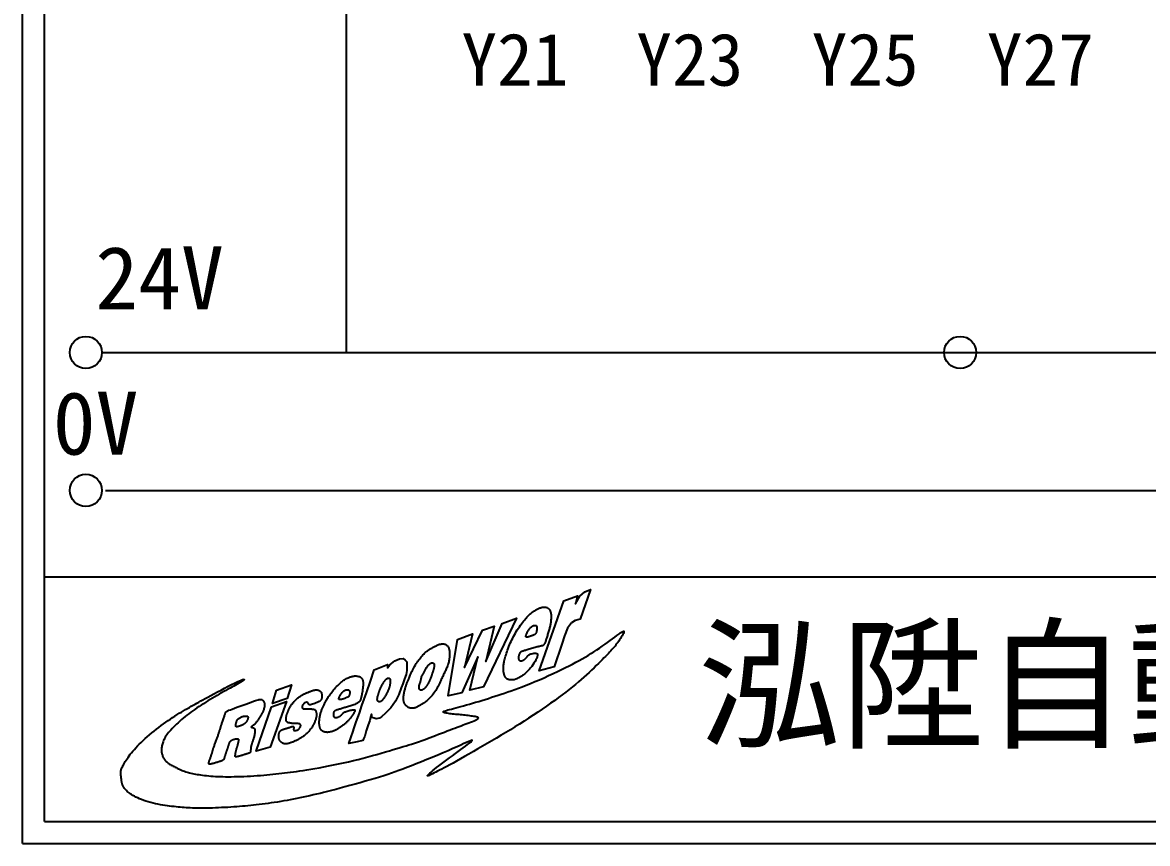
# Model space of a CAD drawing. Extents: x 926 to 1213, y -211 to -7.
# Drawn here: x 925.7 to 990, y -211.2 to -164.3 of the extents above; entities that cross this region are included whole.
import ezdxf

# ---------------------------------------------------------------- set-up
doc = ezdxf.new("R2010")
doc.units = 0
for name, color, linetype in [('圖框層', 7, 'CONTINUOUS'), ('標尺寸層', 3, 'CONTINUOUS'), ('輪廓線層', 7, 'CONTINUOUS')]:
    doc.layers.add(name, color=color, linetype=linetype)
doc.styles.add('STSL', font='kaiu.ttf')

msp = doc.modelspace()

# ---------------------------------------------------------------- linework, layer by layer
at = {"layer": '圖框層', "color": 7}
for p, q in [((925.742, -211.218), (925.742, -7.249)), ((926.992, -209.969), (926.992, -8.499)), ((926.992, -195.969), (1211.493, -195.969)), ((926.992, -209.969), (1211.493, -209.969)), ((925.742, -211.218), (1212.742, -211.218))]:
    msp.add_line(p, q, dxfattribs=at)
at = {"layer": '標尺寸層', "color": 7}
for p, q in [((944.258, -183.144), (944.258, -106.807)), ((930.283, -183.144), (1207.877, -183.144)), ((930.49, -191.028), (1208.361, -191.028))]:
    msp.add_line(p, q, dxfattribs=at)
for centre in [(929.363, -183.144), (979.335, -183.144), (929.363, -191.028)]:
    msp.add_circle(centre, 0.92, dxfattribs=at)
at = {"layer": '輪廓線層', "color": 7}
for points in [[(956.9, -198.916), (956.713, -199.35), (956.565, -199.813), (956.131, -201.113), (955.274, -201.339), (956.683, -197.35), (957.472, -197.064), (957.344, -197.517), (957.59, -197.084), (957.886, -196.828), (958.201, -196.69), (957.61, -198.384), (957.482, -198.434), (957.324, -198.463), (957.117, -198.601)], [(955.691, -199.485), (955.676, -199.533), (955.662, -199.579), (955.648, -199.621), (955.635, -199.66), (955.622, -199.697), (955.61, -199.73), (955.598, -199.76), (955.586, -199.787), (955.574, -199.81), (955.562, -199.831), (955.55, -199.848), (955.536, -199.864), (955.52, -199.877), (955.503, -199.889), (955.484, -199.899), (955.462, -199.908), (955.437, -199.917), (955.409, -199.924), (955.377, -199.932), (955.342, -199.94), (955.302, -199.949), (955.258, -199.958), (955.21, -199.97), (955.157, -199.983), (955.099, -199.998), (955.038, -200.015), (954.973, -200.033), (954.907, -200.053), (954.841, -200.072), (954.775, -200.092), (954.71, -200.112), (954.649, -200.13), (954.592, -200.147), (954.538, -200.163), (954.489, -200.178), (954.443, -200.192), (954.402, -200.205), (954.364, -200.216), (954.331, -200.228), (954.301, -200.238), (954.275, -200.248), (954.253, -200.257), (954.233, -200.267), (954.217, -200.277), (954.202, -200.288), (954.189, -200.301), (954.178, -200.315), (954.167, -200.331), (954.157, -200.35), (954.147, -200.371), (954.137, -200.394), (954.129, -200.418), (954.121, -200.443), (954.113, -200.468), (954.107, -200.493), (954.102, -200.517), (954.098, -200.541), (954.095, -200.563), (954.094, -200.585), (954.093, -200.605), (954.093, -200.624), (954.095, -200.643), (954.098, -200.66), (954.101, -200.676), (954.106, -200.691), (954.112, -200.705), (954.119, -200.718), (954.128, -200.73), (954.137, -200.74), (954.148, -200.749), (954.16, -200.756), (954.174, -200.762), (954.189, -200.767), (954.205, -200.769), (954.222, -200.771), (954.24, -200.77), (954.259, -200.769), (954.278, -200.766), (954.298, -200.761), (954.318, -200.755), (954.337, -200.748), (954.357, -200.74), (954.376, -200.73), (954.396, -200.719), (954.415, -200.706), (954.435, -200.693), (954.454, -200.678), (954.473, -200.662), (954.492, -200.645), (954.511, -200.627), (954.529, -200.608), (954.547, -200.589), (954.564, -200.57), (954.58, -200.551), (954.595, -200.532), (954.609, -200.513), (954.621, -200.496), (954.633, -200.479), (954.647, -200.462), (954.664, -200.446), (954.685, -200.43), (954.713, -200.414), (954.748, -200.398), (954.791, -200.382), (954.845, -200.365), (954.905, -200.351), (954.968, -200.34), (955.03, -200.335), (955.086, -200.339), (955.134, -200.353), (955.17, -200.38), (955.188, -200.421), (955.188, -200.479), (955.169, -200.55), (955.136, -200.633), (955.091, -200.722), (955.037, -200.816), (954.976, -200.912), (954.912, -201.005), (954.847, -201.094), (954.784, -201.175), (954.722, -201.248), (954.663, -201.315), (954.606, -201.374), (954.551, -201.428), (954.5, -201.475), (954.45, -201.518), (954.404, -201.556), (954.36, -201.589), (954.319, -201.619), (954.28, -201.645), (954.243, -201.668), (954.208, -201.689), (954.175, -201.708), (954.144, -201.725), (954.113, -201.741), (954.084, -201.756), (954.056, -201.771), (954.028, -201.784), (954.002, -201.797), (953.976, -201.809), (953.951, -201.819), (953.926, -201.829), (953.902, -201.838), (953.879, -201.846), (953.856, -201.852), (953.832, -201.858), (953.809, -201.863), (953.785, -201.866), (953.76, -201.868), (953.734, -201.869), (953.707, -201.869), (953.678, -201.868), (953.648, -201.866), (953.618, -201.862), (953.587, -201.858), (953.557, -201.852), (953.528, -201.844), (953.5, -201.836), (953.474, -201.826), (953.449, -201.815), (953.428, -201.802), (953.407, -201.787), (953.389, -201.771), (953.372, -201.752), (953.356, -201.732), (953.341, -201.709), (953.327, -201.683), (953.313, -201.654), (953.3, -201.623), (953.287, -201.59), (953.276, -201.554), (953.265, -201.517), (953.256, -201.478), (953.247, -201.438), (953.24, -201.396), (953.235, -201.353), (953.231, -201.309), (953.228, -201.264), (953.227, -201.218), (953.228, -201.171), (953.23, -201.122), (953.233, -201.071), (953.239, -201.019), (953.246, -200.965), (953.255, -200.91), (953.266, -200.851), (953.279, -200.79), (953.294, -200.726), (953.312, -200.658), (953.332, -200.585), (953.355, -200.508), (953.38, -200.426), (953.408, -200.34), (953.439, -200.25), (953.472, -200.157), (953.507, -200.061), (953.545, -199.964), (953.584, -199.866), (953.625, -199.767), (953.669, -199.669), (953.714, -199.571), (953.761, -199.473), (953.81, -199.376), (953.861, -199.281), (953.913, -199.186), (953.968, -199.093), (954.025, -199.001), (954.084, -198.911), (954.143, -198.824), (954.204, -198.739), (954.264, -198.658), (954.322, -198.581), (954.379, -198.508), (954.433, -198.441), (954.484, -198.38), (954.53, -198.326), (954.573, -198.277), (954.614, -198.233), (954.652, -198.194), (954.689, -198.157), (954.725, -198.124), (954.761, -198.092), (954.799, -198.061), (954.837, -198.031), (954.877, -198.001), (954.918, -197.972), (954.96, -197.943), (955.002, -197.915), (955.043, -197.889), (955.085, -197.864), (955.125, -197.841), (955.165, -197.819), (955.203, -197.799), (955.24, -197.781), (955.277, -197.765), (955.312, -197.75), (955.347, -197.738), (955.38, -197.727), (955.413, -197.718), (955.445, -197.711), (955.477, -197.706), (955.507, -197.702), (955.537, -197.7), (955.566, -197.699), (955.593, -197.7), (955.62, -197.702), (955.646, -197.706), (955.67, -197.71), (955.693, -197.716), (955.715, -197.723), (955.736, -197.732), (955.756, -197.742), (955.775, -197.754), (955.794, -197.767), (955.812, -197.782), (955.829, -197.799), (955.845, -197.818), (955.86, -197.838), (955.875, -197.86), (955.889, -197.884), (955.901, -197.909), (955.912, -197.936), (955.922, -197.964), (955.93, -197.993), (955.938, -198.024), (955.943, -198.057), (955.948, -198.091), (955.951, -198.127), (955.954, -198.164), (955.955, -198.204), (955.956, -198.245), (955.955, -198.289), (955.954, -198.334), (955.951, -198.381), (955.948, -198.429), (955.944, -198.478), (955.939, -198.528), (955.932, -198.578), (955.925, -198.628), (955.916, -198.678), (955.907, -198.729), (955.896, -198.779), (955.884, -198.83), (955.872, -198.882), (955.858, -198.934), (955.843, -198.988), (955.828, -199.042), (955.811, -199.098), (955.794, -199.155), (955.777, -199.212), (955.759, -199.269), (955.742, -199.326), (955.724, -199.381), (955.707, -199.434)], [(950.854, -202.605), (950.073, -202.776), (950.598, -199.548), (951.464, -199.238), (951.015, -201.162), (952.042, -199.014), (952.705, -198.8), (952.223, -200.82), (953.165, -198.64), (953.978, -198.34), (952.095, -202.263), (951.314, -202.455), (951.764, -200.553)], [(950.337, -205.795), (950.069, -205.912), (949.779, -206.036), (949.475, -206.164), (949.163, -206.294), (948.85, -206.424), (948.542, -206.549), (948.246, -206.668), (947.968, -206.779), (947.713, -206.878), (947.478, -206.968), (947.256, -207.05), (947.042, -207.127), (946.83, -207.2), (946.615, -207.272), (946.391, -207.343), (946.152, -207.418), (945.893, -207.496), (945.619, -207.577), (945.334, -207.66), (945.042, -207.743), (944.748, -207.826), (944.457, -207.907), (944.173, -207.984), (943.901, -208.058), (943.644, -208.125), (943.402, -208.188), (943.174, -208.246), (942.956, -208.3), (942.748, -208.35), (942.547, -208.398), (942.352, -208.443), (942.161, -208.486), (941.972, -208.529), (941.784, -208.569), (941.598, -208.609), (941.414, -208.647), (941.23, -208.684), (941.047, -208.72), (940.864, -208.754), (940.681, -208.786), (940.499, -208.817), (940.317, -208.846), (940.135, -208.874), (939.956, -208.901), (939.778, -208.926), (939.604, -208.95), (939.433, -208.972), (939.266, -208.993), (939.103, -209.012), (938.943, -209.03), (938.786, -209.047), (938.63, -209.063), (938.473, -209.078), (938.315, -209.092), (938.155, -209.105), (937.991, -209.118), (937.822, -209.13), (937.649, -209.141), (937.474, -209.151), (937.298, -209.161), (937.122, -209.169), (936.948, -209.177), (936.777, -209.183), (936.609, -209.189), (936.447, -209.193), (936.291, -209.196), (936.139, -209.198), (935.993, -209.198), (935.852, -209.198), (935.715, -209.196), (935.583, -209.194), (935.457, -209.19), (935.334, -209.185), (935.215, -209.179), (935.099, -209.172), (934.984, -209.165), (934.87, -209.156), (934.756, -209.146), (934.641, -209.135), (934.523, -209.123), (934.402, -209.111), (934.279, -209.097), (934.152, -209.081), (934.023, -209.064), (933.892, -209.045), (933.758, -209.023), (933.623, -208.999), (933.485, -208.972), (933.347, -208.942), (933.208, -208.908), (933.07, -208.872), (932.934, -208.834), (932.801, -208.793), (932.673, -208.751), (932.55, -208.707), (932.434, -208.661), (932.327, -208.614), (932.227, -208.566), (932.135, -208.518), (932.05, -208.469), (931.972, -208.421), (931.902, -208.374), (931.838, -208.327), (931.781, -208.282), (931.731, -208.238), (931.686, -208.196), (931.646, -208.155), (931.612, -208.116), (931.582, -208.078), (931.556, -208.041), (931.533, -208.005), (931.512, -207.971), (931.495, -207.937), (931.479, -207.904), (931.465, -207.872), (931.453, -207.84), (931.443, -207.808), (931.434, -207.777), (931.426, -207.745), (931.419, -207.714), (931.414, -207.682), (931.409, -207.649), (931.404, -207.617), (931.4, -207.583), (931.397, -207.549), (931.393, -207.514), (931.389, -207.479), (931.385, -207.442), (931.38, -207.405), (931.375, -207.367), (931.371, -207.328), (931.367, -207.289), (931.363, -207.25), (931.361, -207.211), (931.361, -207.172), (931.362, -207.134), (931.365, -207.097), (931.371, -207.06), (931.38, -207.022), (931.391, -206.983), (931.406, -206.941), (931.424, -206.896), (931.446, -206.848), (931.472, -206.795), (931.503, -206.737), (931.537, -206.674), (931.576, -206.606), (931.62, -206.534), (931.667, -206.458), (931.72, -206.378), (931.777, -206.295), (931.839, -206.209), (931.905, -206.12), (931.977, -206.029), (932.054, -205.936), (932.136, -205.84), (932.223, -205.742), (932.317, -205.642), (932.416, -205.54), (932.521, -205.436), (932.633, -205.33), (932.751, -205.223), (932.873, -205.115), (932.999, -205.007), (933.129, -204.899), (933.261, -204.792), (933.394, -204.686), (933.528, -204.583), (933.663, -204.481), (933.797, -204.383), (933.93, -204.287), (934.063, -204.193), (934.194, -204.103), (934.324, -204.016), (934.452, -203.932), (934.577, -203.852), (934.701, -203.775), (934.822, -203.701), (934.94, -203.63), (935.057, -203.562), (935.17, -203.496), (935.282, -203.433), (935.391, -203.371), (935.498, -203.311), (935.603, -203.253), (935.708, -203.194), (935.817, -203.133), (935.932, -203.07), (936.055, -203.002), (936.19, -202.929), (936.338, -202.848), (936.504, -202.759), (936.688, -202.66), (936.885, -202.554), (937.09, -202.445), (937.297, -202.336), (937.499, -202.231), (937.691, -202.133), (937.866, -202.046), (938.019, -201.972), (938.145, -201.915), (938.243, -201.874), (938.318, -201.847), (938.369, -201.833), (938.4, -201.83), (938.411, -201.837), (938.406, -201.853), (938.385, -201.875), (938.351, -201.903), (938.304, -201.936), (938.247, -201.973), (938.178, -202.015), (938.101, -202.06), (938.015, -202.11), (937.921, -202.162), (937.821, -202.218), (937.715, -202.276), (937.604, -202.336), (937.488, -202.399), (937.369, -202.465), (937.246, -202.532), (937.121, -202.602), (936.993, -202.674), (936.864, -202.748), (936.734, -202.824), (936.604, -202.902), (936.474, -202.981), (936.344, -203.061), (936.214, -203.142), (936.087, -203.224), (935.96, -203.306), (935.836, -203.388), (935.715, -203.47), (935.596, -203.551), (935.48, -203.633), (935.366, -203.715), (935.254, -203.797), (935.145, -203.881), (935.038, -203.965), (934.934, -204.05), (934.832, -204.137), (934.733, -204.225), (934.637, -204.312), (934.544, -204.399), (934.456, -204.485), (934.373, -204.569), (934.295, -204.651), (934.222, -204.729), (934.155, -204.804), (934.094, -204.876), (934.039, -204.946), (933.989, -205.013), (933.944, -205.078), (933.903, -205.143), (933.867, -205.206), (933.834, -205.27), (933.805, -205.333), (933.78, -205.397), (933.758, -205.46), (933.74, -205.521), (933.724, -205.582), (933.711, -205.64), (933.701, -205.697), (933.694, -205.75), (933.689, -205.8), (933.687, -205.848), (933.686, -205.893), (933.688, -205.936), (933.692, -205.978), (933.697, -206.019), (933.705, -206.059), (933.714, -206.098), (933.725, -206.138), (933.737, -206.177), (933.751, -206.217), (933.766, -206.255), (933.783, -206.294), (933.802, -206.331), (933.823, -206.367), (933.845, -206.402), (933.869, -206.435), (933.896, -206.467), (933.924, -206.498), (933.954, -206.528), (933.987, -206.558), (934.023, -206.587), (934.061, -206.616), (934.101, -206.644), (934.145, -206.673), (934.191, -206.702), (934.24, -206.731), (934.292, -206.761), (934.347, -206.79), (934.404, -206.82), (934.463, -206.851), (934.525, -206.882), (934.589, -206.913), (934.655, -206.945), (934.723, -206.976), (934.792, -207.007), (934.862, -207.036), (934.933, -207.065), (935.005, -207.092), (935.077, -207.118), (935.149, -207.141), (935.222, -207.163), (935.297, -207.183), (935.373, -207.201), (935.453, -207.218), (935.536, -207.235), (935.624, -207.251), (935.717, -207.266), (935.816, -207.281), (935.921, -207.296), (936.03, -207.31), (936.145, -207.324), (936.263, -207.337), (936.386, -207.349), (936.513, -207.36), (936.643, -207.37), (936.776, -207.379), (936.912, -207.386), (937.053, -207.391), (937.198, -207.395), (937.349, -207.398), (937.506, -207.399), (937.669, -207.398), (937.84, -207.396), (938.019, -207.392), (938.203, -207.387), (938.393, -207.38), (938.585, -207.371), (938.779, -207.362), (938.972, -207.35), (939.164, -207.338), (939.352, -207.325), (939.535, -207.31), (939.714, -207.295), (939.889, -207.278), (940.06, -207.261), (940.229, -207.243), (940.396, -207.224), (940.562, -207.204), (940.727, -207.184), (940.892, -207.164), (941.059, -207.142), (941.23, -207.12), (941.407, -207.095), (941.593, -207.068), (941.788, -207.038), (941.996, -207.005), (942.217, -206.969), (942.455, -206.928), (942.706, -206.884), (942.968, -206.836), (943.24, -206.784), (943.519, -206.728), (943.803, -206.67), (944.088, -206.608), (944.374, -206.544), (944.657, -206.477), (944.937, -206.407), (945.212, -206.336), (945.482, -206.265), (945.746, -206.193), (946.002, -206.121), (946.249, -206.051), (946.487, -205.982), (946.714, -205.916), (946.931, -205.852), (947.136, -205.79), (947.329, -205.732), (947.509, -205.677), (947.677, -205.625), (947.831, -205.577), (947.971, -205.533), (948.098, -205.493), (948.214, -205.455), (948.323, -205.419), (948.428, -205.383), (948.534, -205.346), (948.644, -205.307), (948.762, -205.264), (948.891, -205.216), (949.035, -205.162), (949.189, -205.102), (949.353, -205.04), (949.521, -204.975), (949.691, -204.909), (949.86, -204.844), (950.023, -204.781), (950.178, -204.722), (950.322, -204.667), (950.456, -204.616), (950.581, -204.569), (950.7, -204.524), (950.813, -204.482), (950.923, -204.441), (951.031, -204.401), (951.139, -204.361), (951.247, -204.32), (951.354, -204.28), (951.456, -204.24), (951.55, -204.201), (951.634, -204.164), (951.704, -204.129), (951.757, -204.096), (951.791, -204.068), (951.802, -204.043), (951.794, -204.021), (951.768, -204.003), (951.726, -203.987), (951.673, -203.973), (951.609, -203.961), (951.539, -203.95), (951.463, -203.939), (951.385, -203.929), (951.305, -203.919), (951.223, -203.909), (951.139, -203.899), (951.053, -203.889), (950.965, -203.88), (950.876, -203.87), (950.785, -203.861), (950.693, -203.852), (950.6, -203.843), (950.508, -203.834), (950.417, -203.825), (950.329, -203.815), (950.244, -203.806), (950.163, -203.796), (950.088, -203.786), (950.019, -203.775), (949.958, -203.764), (949.904, -203.753), (949.86, -203.741), (949.825, -203.728), (949.801, -203.716), (949.789, -203.702), (949.788, -203.688), (949.801, -203.674), (949.827, -203.659), (949.866, -203.643), (949.918, -203.625), (949.983, -203.605), (950.062, -203.583), (950.154, -203.558), (950.259, -203.53), (950.377, -203.5), (950.508, -203.465), (950.648, -203.428), (950.799, -203.388), (950.957, -203.345), (951.122, -203.299), (951.292, -203.251), (951.466, -203.2), (951.644, -203.147), (951.823, -203.092), (952.005, -203.036), (952.188, -202.978), (952.372, -202.919), (952.556, -202.859), (952.741, -202.799), (952.926, -202.739), (953.111, -202.679), (953.296, -202.619), (953.485, -202.556), (953.678, -202.49), (953.878, -202.42), (954.086, -202.344), (954.305, -202.261), (954.535, -202.171), (954.778, -202.071), (955.031, -201.965), (955.291, -201.853), (955.553, -201.737), (955.814, -201.62), (956.071, -201.502), (956.32, -201.385), (956.557, -201.272), (956.78, -201.164), (956.989, -201.06), (957.187, -200.959), (957.375, -200.86), (957.555, -200.762), (957.729, -200.664), (957.899, -200.566), (958.067, -200.466), (958.234, -200.363), (958.4, -200.259), (958.564, -200.152), (958.726, -200.045), (958.884, -199.938), (959.038, -199.831), (959.186, -199.724), (959.33, -199.62), (959.466, -199.517), (959.594, -199.42), (959.712, -199.329), (959.819, -199.249), (959.912, -199.181), (959.99, -199.127), (960.051, -199.092), (960.094, -199.076), (960.117, -199.082), (960.123, -199.107), (960.113, -199.149), (960.091, -199.204), (960.058, -199.269), (960.017, -199.342), (959.971, -199.418), (959.923, -199.496), (959.873, -199.572), (959.822, -199.646), (959.771, -199.718), (959.719, -199.789), (959.665, -199.86), (959.61, -199.929), (959.553, -199.998), (959.494, -200.067), (959.433, -200.136), (959.369, -200.207), (959.301, -200.279), (959.229, -200.355), (959.152, -200.435), (959.068, -200.52), (958.978, -200.61), (958.88, -200.709), (958.774, -200.814), (958.66, -200.927), (958.538, -201.047), (958.41, -201.171), (958.275, -201.3), (958.134, -201.433), (957.987, -201.568), (957.836, -201.705), (957.679, -201.843), (957.517, -201.982), (957.349, -202.123), (957.174, -202.266), (956.991, -202.412), (956.799, -202.561), (956.598, -202.714), (956.386, -202.872), (956.164, -203.034), (955.931, -203.199), (955.69, -203.368), (955.443, -203.539), (955.189, -203.711), (954.932, -203.883), (954.672, -204.053), (954.411, -204.222), (954.15, -204.389), (953.889, -204.553), (953.627, -204.714), (953.366, -204.874), (953.103, -205.032), (952.84, -205.189), (952.576, -205.346), (952.31, -205.501), (952.043, -205.657), (951.778, -205.81), (951.516, -205.961), (951.26, -206.107), (951.013, -206.247), (950.778, -206.38), (950.556, -206.503), (950.352, -206.616), (950.166, -206.718), (949.997, -206.809), (949.845, -206.89), (949.707, -206.962), (949.582, -207.027), (949.469, -207.085), (949.366, -207.137), (949.271, -207.185), (949.184, -207.229), (949.105, -207.268), (949.036, -207.301), (948.978, -207.327), (948.934, -207.345), (948.904, -207.352), (948.891, -207.348), (948.895, -207.332), (948.919, -207.302), (948.961, -207.259), (949.02, -207.205), (949.096, -207.139), (949.187, -207.062), (949.293, -206.977), (949.412, -206.882), (949.543, -206.78), (949.686, -206.672), (949.838, -206.558), (949.996, -206.44), (950.158, -206.32), (950.321, -206.2), (950.483, -206.081), (950.641, -205.964), (950.793, -205.852), (950.936, -205.746), (951.067, -205.648), (951.184, -205.559), (951.283, -205.482), (951.361, -205.417), (951.416, -205.366), (951.445, -205.333), (951.445, -205.317), (951.413, -205.32), (951.349, -205.343), (951.255, -205.382), (951.13, -205.438), (950.975, -205.508), (950.791, -205.592), (950.578, -205.688)], [(955.021, -199.269), (955.001, -199.28), (954.978, -199.291), (954.955, -199.302), (954.93, -199.312), (954.904, -199.322), (954.877, -199.331), (954.851, -199.341), (954.824, -199.35), (954.799, -199.36), (954.774, -199.369), (954.749, -199.378), (954.725, -199.386), (954.702, -199.394), (954.679, -199.401), (954.657, -199.407), (954.635, -199.412), (954.613, -199.416), (954.593, -199.419), (954.574, -199.419), (954.556, -199.418), (954.541, -199.414), (954.529, -199.407), (954.52, -199.397), (954.515, -199.383), (954.514, -199.366), (954.517, -199.345), (954.523, -199.322), (954.531, -199.296), (954.542, -199.269), (954.555, -199.24), (954.568, -199.21), (954.583, -199.18), (954.598, -199.15), (954.613, -199.121), (954.629, -199.091), (954.646, -199.063), (954.663, -199.034), (954.681, -199.007), (954.7, -198.98), (954.719, -198.953), (954.74, -198.928), (954.762, -198.903), (954.784, -198.88), (954.807, -198.858), (954.829, -198.837), (954.852, -198.819), (954.874, -198.802), (954.896, -198.788), (954.917, -198.776), (954.937, -198.766), (954.957, -198.759), (954.975, -198.753), (954.993, -198.75), (955.01, -198.748), (955.027, -198.747), (955.042, -198.748), (955.057, -198.75), (955.071, -198.753), (955.084, -198.757), (955.096, -198.763), (955.106, -198.769), (955.116, -198.776), (955.124, -198.784), (955.131, -198.793), (955.136, -198.803), (955.14, -198.814), (955.143, -198.826), (955.144, -198.84), (955.145, -198.856), (955.145, -198.873), (955.144, -198.893), (955.143, -198.916), (955.141, -198.941), (955.139, -198.969), (955.137, -198.998), (955.134, -199.027), (955.13, -199.057), (955.126, -199.086), (955.12, -199.113), (955.115, -199.139), (955.108, -199.162), (955.1, -199.182), (955.091, -199.2), (955.081, -199.217), (955.069, -199.232), (955.055, -199.245), (955.039, -199.257)], [(947.993, -203.49), (947.961, -203.488), (947.93, -203.484), (947.901, -203.478), (947.873, -203.469), (947.846, -203.459), (947.82, -203.447), (947.795, -203.434), (947.77, -203.42), (947.747, -203.405), (947.724, -203.389), (947.702, -203.372), (947.681, -203.354), (947.661, -203.336), (947.643, -203.316), (947.626, -203.295), (947.61, -203.274), (947.595, -203.251), (947.582, -203.227), (947.571, -203.203), (947.561, -203.177), (947.552, -203.15), (947.544, -203.123), (947.537, -203.094), (947.532, -203.065), (947.527, -203.034), (947.524, -203.003), (947.521, -202.971), (947.52, -202.938), (947.52, -202.904), (947.521, -202.869), (947.523, -202.834), (947.526, -202.798), (947.53, -202.761), (947.536, -202.723), (947.542, -202.685), (947.549, -202.646), (947.557, -202.607), (947.566, -202.567), (947.576, -202.526), (947.586, -202.485), (947.596, -202.443), (947.606, -202.401), (947.617, -202.359), (947.629, -202.317), (947.64, -202.276), (947.653, -202.235), (947.665, -202.196), (947.678, -202.158), (947.691, -202.121), (947.704, -202.086), (947.718, -202.051), (947.732, -202.015), (947.747, -201.979), (947.763, -201.941), (947.78, -201.901), (947.797, -201.857), (947.816, -201.811), (947.835, -201.761), (947.856, -201.708), (947.879, -201.651), (947.905, -201.591), (947.932, -201.527), (947.963, -201.461), (947.996, -201.391), (948.033, -201.318), (948.072, -201.243), (948.114, -201.166), (948.158, -201.089), (948.204, -201.012), (948.251, -200.936), (948.299, -200.862), (948.347, -200.79), (948.396, -200.722), (948.444, -200.658), (948.492, -200.597), (948.539, -200.54), (948.586, -200.486), (948.632, -200.435), (948.677, -200.388), (948.721, -200.344), (948.764, -200.304), (948.806, -200.266), (948.847, -200.231), (948.887, -200.199), (948.927, -200.169), (948.967, -200.141), (949.008, -200.114), (949.049, -200.089), (949.09, -200.064), (949.132, -200.041), (949.173, -200.019), (949.213, -199.999), (949.253, -199.979), (949.29, -199.96), (949.325, -199.943), (949.357, -199.927), (949.387, -199.913), (949.413, -199.899), (949.438, -199.887), (949.461, -199.876), (949.483, -199.865), (949.505, -199.856), (949.527, -199.847), (949.55, -199.839), (949.575, -199.831), (949.601, -199.825), (949.628, -199.819), (949.655, -199.813), (949.683, -199.809), (949.711, -199.806), (949.739, -199.804), (949.767, -199.804), (949.793, -199.805), (949.819, -199.808), (949.844, -199.812), (949.869, -199.818), (949.893, -199.826), (949.916, -199.837), (949.94, -199.85), (949.963, -199.865), (949.986, -199.883), (950.008, -199.904), (950.03, -199.927), (950.05, -199.953), (950.069, -199.982), (950.087, -200.013), (950.103, -200.047), (950.117, -200.085), (950.129, -200.125), (950.138, -200.167), (950.146, -200.212), (950.151, -200.26), (950.154, -200.31), (950.156, -200.362), (950.156, -200.417), (950.154, -200.473), (950.15, -200.532), (950.145, -200.591), (950.138, -200.652), (950.129, -200.713), (950.119, -200.775), (950.106, -200.836), (950.092, -200.896), (950.075, -200.955), (950.056, -201.013), (950.036, -201.069), (950.014, -201.124), (949.99, -201.178), (949.966, -201.232), (949.941, -201.284), (949.916, -201.337), (949.89, -201.39), (949.865, -201.442), (949.84, -201.495), (949.814, -201.549), (949.789, -201.604), (949.763, -201.661), (949.736, -201.719), (949.71, -201.778), (949.682, -201.84), (949.654, -201.905), (949.624, -201.971), (949.593, -202.039), (949.56, -202.109), (949.525, -202.18), (949.488, -202.252), (949.449, -202.325), (949.406, -202.398), (949.36, -202.471), (949.311, -202.544), (949.26, -202.615), (949.207, -202.685), (949.153, -202.752), (949.097, -202.816), (949.041, -202.877), (948.985, -202.933), (948.93, -202.985), (948.875, -203.033), (948.821, -203.076), (948.768, -203.116), (948.717, -203.152), (948.667, -203.186), (948.62, -203.217), (948.575, -203.246), (948.533, -203.274), (948.493, -203.3), (948.455, -203.325), (948.419, -203.348), (948.383, -203.37), (948.348, -203.389), (948.314, -203.408), (948.278, -203.424), (948.242, -203.44), (948.206, -203.453), (948.169, -203.465), (948.133, -203.474), (948.096, -203.482), (948.061, -203.487), (948.026, -203.49)], [(947.071, -203.082), (946.804, -203.462), (946.488, -203.774), (946.266, -203.98), (946.141, -204.05), (945.964, -204.099), (945.84, -204.061), (945.716, -204.016), (945.701, -203.892), (945.686, -203.832), (945.633, -203.986), (945.603, -204.178), (945.498, -204.433), (945.385, -204.779), (945.306, -205.091), (945.238, -205.236), (945.193, -205.334), (944.881, -205.401), (944.399, -205.507), (944.508, -205.18), (944.648, -204.793), (944.678, -204.665), (944.817, -204.264), (945.005, -203.768), (945.14, -203.321), (945.397, -202.601), (945.626, -201.928), (945.838, -201.291), (946.605, -200.983), (946.605, -201.182), (946.736, -200.994), (947.026, -200.78), (947.289, -200.664), (947.5, -200.649), (947.609, -200.728), (947.703, -200.837), (947.714, -201.055), (947.703, -201.333), (947.676, -201.554), (947.586, -201.81), (947.485, -202.084), (947.387, -202.321), (947.244, -202.695)], [(948.7, -201.424), (948.72, -201.387), (948.741, -201.349), (948.761, -201.311), (948.781, -201.273), (948.802, -201.235), (948.823, -201.199), (948.844, -201.163), (948.865, -201.128), (948.887, -201.095), (948.909, -201.064), (948.932, -201.035), (948.955, -201.009), (948.979, -200.984), (949.002, -200.962), (949.026, -200.944), (949.05, -200.928), (949.074, -200.915), (949.097, -200.905), (949.121, -200.898), (949.143, -200.894), (949.164, -200.893), (949.184, -200.894), (949.203, -200.898), (949.219, -200.903), (949.233, -200.911), (949.246, -200.921), (949.256, -200.933), (949.264, -200.946), (949.271, -200.961), (949.275, -200.978), (949.279, -200.997), (949.28, -201.016), (949.281, -201.037), (949.28, -201.06), (949.277, -201.083), (949.274, -201.108), (949.269, -201.134), (949.263, -201.161), (949.257, -201.19), (949.249, -201.219), (949.24, -201.249), (949.23, -201.281), (949.22, -201.313), (949.21, -201.345), (949.199, -201.378), (949.188, -201.412), (949.177, -201.445), (949.166, -201.478), (949.156, -201.511), (949.145, -201.543), (949.135, -201.576), (949.125, -201.608), (949.115, -201.64), (949.104, -201.672), (949.093, -201.703), (949.081, -201.735), (949.069, -201.767), (949.056, -201.798), (949.042, -201.83), (949.028, -201.861), (949.014, -201.892), (949, -201.922), (948.985, -201.952), (948.971, -201.981), (948.956, -202.009), (948.942, -202.037), (948.928, -202.063), (948.914, -202.089), (948.901, -202.114), (948.887, -202.138), (948.873, -202.16), (948.86, -202.182), (948.846, -202.203), (948.832, -202.222), (948.819, -202.241), (948.805, -202.259), (948.791, -202.276), (948.776, -202.293), (948.762, -202.309), (948.747, -202.325), (948.732, -202.341), (948.716, -202.356), (948.7, -202.371), (948.684, -202.385), (948.667, -202.398), (948.65, -202.411), (948.633, -202.422), (948.615, -202.431), (948.597, -202.439), (948.58, -202.446), (948.562, -202.45), (948.545, -202.453), (948.528, -202.455), (948.512, -202.454), (948.497, -202.452), (948.484, -202.447), (948.471, -202.441), (948.46, -202.433), (948.45, -202.423), (948.441, -202.412), (948.434, -202.399), (948.427, -202.386), (948.421, -202.371), (948.416, -202.355), (948.412, -202.338), (948.409, -202.32), (948.407, -202.301), (948.406, -202.281), (948.407, -202.259), (948.41, -202.236), (948.414, -202.211), (948.42, -202.184), (948.429, -202.154), (948.439, -202.123), (948.451, -202.091), (948.463, -202.058), (948.475, -202.025), (948.487, -201.991), (948.498, -201.958), (948.507, -201.926), (948.514, -201.895), (948.52, -201.865), (948.525, -201.835), (948.53, -201.806), (948.535, -201.778), (948.541, -201.749), (948.549, -201.72), (948.558, -201.69), (948.57, -201.66), (948.585, -201.629), (948.601, -201.597), (948.619, -201.564), (948.638, -201.53), (948.659, -201.495), (948.679, -201.46)], [(943.514, -203.851), (943.514, -203.869), (943.515, -203.886), (943.516, -203.903), (943.519, -203.918), (943.522, -203.932), (943.526, -203.946), (943.532, -203.958), (943.539, -203.969), (943.548, -203.98), (943.558, -203.989), (943.569, -203.997), (943.582, -204.004), (943.596, -204.01), (943.611, -204.014), (943.628, -204.017), (943.645, -204.018), (943.663, -204.018), (943.683, -204.016), (943.703, -204.013), (943.723, -204.008), (943.744, -204.002), (943.766, -203.994), (943.787, -203.986), (943.809, -203.976), (943.831, -203.966), (943.853, -203.954), (943.874, -203.942), (943.895, -203.929), (943.915, -203.915), (943.935, -203.901), (943.953, -203.886), (943.971, -203.871), (943.987, -203.855), (944.002, -203.839), (944.017, -203.823), (944.03, -203.807), (944.043, -203.792), (944.054, -203.777), (944.065, -203.764), (944.075, -203.752), (944.085, -203.741), (944.096, -203.732), (944.109, -203.723), (944.124, -203.714), (944.144, -203.705), (944.17, -203.694), (944.202, -203.683), (944.243, -203.67), (944.292, -203.654), (944.348, -203.638), (944.408, -203.621), (944.469, -203.604), (944.53, -203.59), (944.587, -203.578), (944.637, -203.57), (944.679, -203.567), (944.71, -203.57), (944.731, -203.577), (944.744, -203.589), (944.748, -203.605), (944.747, -203.624), (944.74, -203.645), (944.73, -203.668), (944.717, -203.693), (944.703, -203.718), (944.688, -203.743), (944.672, -203.769), (944.655, -203.796), (944.638, -203.822), (944.62, -203.849), (944.602, -203.875), (944.584, -203.902), (944.565, -203.929), (944.547, -203.955), (944.528, -203.982), (944.509, -204.008), (944.489, -204.035), (944.469, -204.062), (944.448, -204.089), (944.426, -204.117), (944.402, -204.145), (944.378, -204.173), (944.353, -204.202), (944.326, -204.231), (944.299, -204.26), (944.27, -204.288), (944.24, -204.317), (944.209, -204.345), (944.177, -204.372), (944.144, -204.4), (944.11, -204.427), (944.075, -204.454), (944.039, -204.48), (944.002, -204.507), (943.963, -204.533), (943.924, -204.56), (943.884, -204.586), (943.843, -204.613), (943.802, -204.639), (943.761, -204.664), (943.72, -204.688), (943.68, -204.711), (943.64, -204.732), (943.602, -204.752), (943.565, -204.769), (943.53, -204.784), (943.496, -204.797), (943.462, -204.809), (943.43, -204.819), (943.398, -204.828), (943.367, -204.836), (943.336, -204.843), (943.305, -204.849), (943.274, -204.855), (943.243, -204.859), (943.212, -204.862), (943.181, -204.863), (943.149, -204.863), (943.118, -204.862), (943.086, -204.858), (943.053, -204.853), (943.021, -204.846), (942.989, -204.837), (942.958, -204.826), (942.928, -204.814), (942.899, -204.799), (942.873, -204.784), (942.85, -204.767), (942.829, -204.748), (942.811, -204.728), (942.795, -204.707), (942.781, -204.685), (942.769, -204.661), (942.759, -204.637), (942.75, -204.612), (942.743, -204.585), (942.736, -204.558), (942.729, -204.53), (942.724, -204.502), (942.719, -204.472), (942.715, -204.441), (942.712, -204.408), (942.709, -204.374), (942.708, -204.339), (942.707, -204.302), (942.707, -204.264), (942.708, -204.224), (942.71, -204.183), (942.713, -204.14), (942.717, -204.097), (942.723, -204.053), (942.73, -204.008), (942.738, -203.962), (942.748, -203.916), (942.759, -203.87), (942.771, -203.824), (942.784, -203.779), (942.798, -203.734), (942.812, -203.69), (942.826, -203.647), (942.841, -203.606), (942.856, -203.566), (942.871, -203.527), (942.886, -203.488), (942.903, -203.449), (942.92, -203.409), (942.938, -203.368), (942.958, -203.326), (942.978, -203.282), (943, -203.236), (943.023, -203.189), (943.047, -203.142), (943.072, -203.094), (943.098, -203.046), (943.124, -202.998), (943.151, -202.951), (943.178, -202.905), (943.206, -202.859), (943.236, -202.813), (943.268, -202.766), (943.302, -202.718), (943.339, -202.668), (943.38, -202.615), (943.424, -202.559), (943.473, -202.499), (943.525, -202.436), (943.581, -202.372), (943.639, -202.308), (943.698, -202.244), (943.759, -202.181), (943.819, -202.122), (943.879, -202.066), (943.938, -202.015), (943.995, -201.968), (944.051, -201.926), (944.105, -201.888), (944.157, -201.853), (944.208, -201.822), (944.257, -201.794), (944.303, -201.769), (944.348, -201.747), (944.391, -201.727), (944.432, -201.71), (944.471, -201.695), (944.509, -201.682), (944.546, -201.67), (944.581, -201.661), (944.615, -201.653), (944.648, -201.647), (944.68, -201.642), (944.712, -201.639), (944.742, -201.637), (944.771, -201.636), (944.8, -201.637), (944.828, -201.639), (944.855, -201.642), (944.881, -201.646), (944.906, -201.651), (944.931, -201.657), (944.954, -201.663), (944.977, -201.671), (944.998, -201.679), (945.018, -201.687), (945.037, -201.696), (945.055, -201.706), (945.071, -201.716), (945.087, -201.726), (945.101, -201.738), (945.115, -201.751), (945.127, -201.766), (945.139, -201.782), (945.15, -201.801), (945.161, -201.822), (945.171, -201.844), (945.18, -201.869), (945.188, -201.895), (945.196, -201.922), (945.202, -201.951), (945.207, -201.98), (945.211, -202.01), (945.213, -202.04), (945.214, -202.071), (945.214, -202.102), (945.213, -202.135), (945.211, -202.168), (945.208, -202.202), (945.204, -202.238), (945.2, -202.275), (945.196, -202.314), (945.191, -202.354), (945.185, -202.395), (945.179, -202.436), (945.173, -202.478), (945.167, -202.521), (945.16, -202.563), (945.154, -202.604), (945.147, -202.644), (945.139, -202.684), (945.132, -202.723), (945.124, -202.761), (945.116, -202.799), (945.107, -202.836), (945.099, -202.872), (945.09, -202.908), (945.08, -202.944), (945.07, -202.979), (945.057, -203.013), (945.042, -203.046), (945.023, -203.078), (945, -203.109), (944.972, -203.139), (944.937, -203.166), (944.897, -203.193), (944.85, -203.217), (944.799, -203.24), (944.743, -203.263), (944.685, -203.284), (944.625, -203.304), (944.564, -203.324), (944.503, -203.343), (944.443, -203.362), (944.384, -203.381), (944.326, -203.399), (944.269, -203.417), (944.213, -203.435), (944.158, -203.452), (944.104, -203.469), (944.051, -203.485), (943.999, -203.5), (943.949, -203.515), (943.901, -203.529), (943.854, -203.543), (943.81, -203.556), (943.769, -203.569), (943.732, -203.581), (943.697, -203.593), (943.667, -203.605), (943.64, -203.616), (943.617, -203.628), (943.597, -203.64), (943.58, -203.652), (943.565, -203.666), (943.553, -203.68), (943.543, -203.696), (943.534, -203.714), (943.528, -203.732), (943.523, -203.751), (943.519, -203.771), (943.516, -203.792), (943.515, -203.812), (943.514, -203.832)], [(946.663, -201.765), (946.677, -201.765), (946.69, -201.767), (946.702, -201.771), (946.712, -201.776), (946.722, -201.782), (946.73, -201.79), (946.738, -201.799), (946.745, -201.81), (946.75, -201.822), (946.755, -201.835), (946.759, -201.849), (946.762, -201.865), (946.764, -201.881), (946.766, -201.898), (946.767, -201.917), (946.767, -201.936), (946.767, -201.956), (946.766, -201.976), (946.765, -201.998), (946.763, -202.02), (946.76, -202.043), (946.757, -202.067), (946.753, -202.092), (946.748, -202.118), (946.743, -202.145), (946.738, -202.172), (946.731, -202.201), (946.724, -202.23), (946.716, -202.26), (946.707, -202.29), (946.697, -202.321), (946.686, -202.353), (946.674, -202.385), (946.661, -202.417), (946.647, -202.449), (946.633, -202.482), (946.618, -202.514), (946.602, -202.547), (946.587, -202.579), (946.571, -202.611), (946.555, -202.642), (946.54, -202.673), (946.524, -202.703), (946.509, -202.733), (946.494, -202.761), (946.479, -202.788), (946.464, -202.814), (946.45, -202.838), (946.435, -202.861), (946.421, -202.882), (946.408, -202.902), (946.394, -202.921), (946.381, -202.938), (946.367, -202.955), (946.354, -202.972), (946.34, -202.988), (946.327, -203.003), (946.314, -203.018), (946.3, -203.033), (946.286, -203.047), (946.273, -203.06), (946.259, -203.071), (946.245, -203.082), (946.231, -203.092), (946.217, -203.1), (946.202, -203.106), (946.188, -203.111), (946.174, -203.115), (946.16, -203.117), (946.146, -203.118), (946.133, -203.117), (946.119, -203.115), (946.106, -203.112), (946.094, -203.107), (946.082, -203.101), (946.071, -203.093), (946.061, -203.084), (946.051, -203.073), (946.043, -203.06), (946.037, -203.045), (946.031, -203.029), (946.027, -203.01), (946.024, -202.99), (946.023, -202.969), (946.023, -202.947), (946.025, -202.923), (946.027, -202.899), (946.031, -202.875), (946.036, -202.85), (946.042, -202.825), (946.049, -202.8), (946.057, -202.774), (946.065, -202.748), (946.073, -202.723), (946.082, -202.696), (946.09, -202.67), (946.099, -202.644), (946.107, -202.617), (946.115, -202.591), (946.124, -202.564), (946.133, -202.536), (946.142, -202.508), (946.151, -202.48), (946.162, -202.452), (946.173, -202.423), (946.185, -202.393), (946.198, -202.363), (946.211, -202.333), (946.225, -202.302), (946.24, -202.272), (946.255, -202.241), (946.271, -202.211), (946.287, -202.18), (946.304, -202.15), (946.32, -202.12), (946.337, -202.091), (946.354, -202.062), (946.371, -202.034), (946.387, -202.007), (946.403, -201.981), (946.419, -201.957), (946.434, -201.933), (946.449, -201.911), (946.464, -201.89), (946.479, -201.871), (946.494, -201.853), (946.51, -201.837), (946.526, -201.822), (946.543, -201.809), (946.561, -201.798), (946.578, -201.788), (946.596, -201.78), (946.614, -201.774), (946.631, -201.769), (946.647, -201.766)], [(940.259, -202.455), (941.119, -202.152), (940.865, -202.924), (940.025, -203.217)], [(941.79, -203.257), (941.78, -203.27), (941.77, -203.284), (941.761, -203.297), (941.753, -203.311), (941.746, -203.325), (941.74, -203.339), (941.735, -203.352), (941.731, -203.366), (941.729, -203.379), (941.727, -203.393), (941.727, -203.406), (941.728, -203.418), (941.729, -203.431), (941.732, -203.443), (941.736, -203.454), (941.741, -203.465), (941.747, -203.476), (941.754, -203.486), (941.763, -203.495), (941.775, -203.503), (941.789, -203.511), (941.807, -203.517), (941.828, -203.522), (941.854, -203.525), (941.884, -203.527), (941.918, -203.528), (941.955, -203.528), (941.994, -203.528), (942.035, -203.527), (942.076, -203.526), (942.118, -203.525), (942.158, -203.524), (942.197, -203.524), (942.234, -203.525), (942.269, -203.527), (942.302, -203.53), (942.333, -203.533), (942.361, -203.537), (942.386, -203.542), (942.409, -203.548), (942.428, -203.555), (942.445, -203.563), (942.459, -203.572), (942.472, -203.582), (942.482, -203.593), (942.491, -203.606), (942.499, -203.619), (942.506, -203.634), (942.512, -203.65), (942.518, -203.667), (942.523, -203.685), (942.528, -203.704), (942.532, -203.723), (942.536, -203.743), (942.539, -203.762), (942.541, -203.782), (942.542, -203.801), (942.543, -203.82), (942.544, -203.838), (942.544, -203.856), (942.544, -203.873), (942.543, -203.889), (942.543, -203.904), (942.542, -203.918), (942.541, -203.931), (942.54, -203.944), (942.539, -203.957), (942.537, -203.97), (942.534, -203.985), (942.53, -204.002), (942.525, -204.022), (942.518, -204.046), (942.51, -204.074), (942.5, -204.105), (942.488, -204.14), (942.475, -204.177), (942.461, -204.217), (942.445, -204.258), (942.427, -204.301), (942.408, -204.344), (942.388, -204.388), (942.366, -204.432), (942.343, -204.476), (942.318, -204.519), (942.292, -204.563), (942.264, -204.606), (942.235, -204.648), (942.204, -204.69), (942.171, -204.731), (942.137, -204.771), (942.102, -204.81), (942.065, -204.848), (942.028, -204.885), (941.99, -204.922), (941.951, -204.957), (941.912, -204.991), (941.873, -205.024), (941.834, -205.055), (941.795, -205.086), (941.755, -205.115), (941.716, -205.144), (941.677, -205.17), (941.637, -205.196), (941.598, -205.22), (941.559, -205.243), (941.52, -205.265), (941.482, -205.285), (941.444, -205.305), (941.406, -205.323), (941.369, -205.341), (941.333, -205.357), (941.297, -205.373), (941.262, -205.388), (941.228, -205.402), (941.194, -205.416), (941.161, -205.429), (941.129, -205.441), (941.097, -205.452), (941.065, -205.463), (941.034, -205.473), (941.003, -205.483), (940.972, -205.492), (940.942, -205.5), (940.912, -205.507), (940.882, -205.513), (940.854, -205.518), (940.825, -205.521), (940.797, -205.522), (940.77, -205.522), (940.744, -205.52), (940.718, -205.516), (940.693, -205.511), (940.669, -205.504), (940.645, -205.496), (940.622, -205.487), (940.6, -205.476), (940.579, -205.464), (940.558, -205.452), (940.539, -205.438), (940.52, -205.423), (940.503, -205.407), (940.487, -205.391), (940.472, -205.374), (940.458, -205.356), (940.446, -205.338), (940.435, -205.319), (940.425, -205.3), (940.417, -205.28), (940.41, -205.259), (940.404, -205.238), (940.399, -205.216), (940.395, -205.193), (940.393, -205.169), (940.391, -205.145), (940.39, -205.12), (940.39, -205.095), (940.39, -205.07), (940.392, -205.046), (940.394, -205.022), (940.396, -204.999), (940.399, -204.977), (940.402, -204.957), (940.406, -204.937), (940.411, -204.919), (940.415, -204.901), (940.421, -204.884), (940.427, -204.868), (940.434, -204.852), (940.441, -204.837), (940.449, -204.823), (940.458, -204.809), (940.468, -204.796), (940.479, -204.783), (940.492, -204.771), (940.507, -204.759), (940.524, -204.747), (940.542, -204.736), (940.563, -204.726), (940.586, -204.716), (940.609, -204.706), (940.634, -204.696), (940.66, -204.687), (940.687, -204.678), (940.714, -204.669), (940.741, -204.661), (940.768, -204.652), (940.796, -204.644), (940.823, -204.636), (940.85, -204.627), (940.877, -204.619), (940.904, -204.611), (940.931, -204.602), (940.957, -204.594), (940.983, -204.586), (941.008, -204.577), (941.033, -204.569), (941.057, -204.562), (941.08, -204.554), (941.102, -204.548), (941.122, -204.542), (941.142, -204.536), (941.16, -204.532), (941.177, -204.529), (941.192, -204.528), (941.205, -204.528), (941.217, -204.53), (941.226, -204.535), (941.234, -204.542), (941.239, -204.552), (941.242, -204.564), (941.244, -204.578), (941.244, -204.593), (941.244, -204.61), (941.243, -204.626), (941.242, -204.642), (941.24, -204.658), (941.239, -204.672), (941.239, -204.686), (941.239, -204.698), (941.239, -204.709), (941.241, -204.719), (941.243, -204.727), (941.245, -204.735), (941.249, -204.742), (941.253, -204.747), (941.259, -204.752), (941.266, -204.755), (941.274, -204.758), (941.284, -204.759), (941.296, -204.76), (941.31, -204.759), (941.326, -204.758), (941.344, -204.755), (941.364, -204.752), (941.385, -204.748), (941.407, -204.743), (941.429, -204.737), (941.451, -204.73), (941.471, -204.722), (941.49, -204.713), (941.506, -204.703), (941.521, -204.692), (941.534, -204.681), (941.546, -204.669), (941.556, -204.656), (941.566, -204.643), (941.575, -204.629), (941.584, -204.615), (941.593, -204.6), (941.602, -204.585), (941.611, -204.57), (941.618, -204.555), (941.626, -204.54), (941.632, -204.525), (941.637, -204.511), (941.641, -204.497), (941.644, -204.483), (941.645, -204.471), (941.644, -204.458), (941.643, -204.447), (941.639, -204.436), (941.635, -204.426), (941.629, -204.416), (941.621, -204.407), (941.613, -204.399), (941.603, -204.391), (941.591, -204.385), (941.577, -204.379), (941.562, -204.374), (941.544, -204.37), (941.525, -204.367), (941.503, -204.364), (941.479, -204.363), (941.452, -204.363), (941.424, -204.363), (941.394, -204.363), (941.363, -204.363), (941.331, -204.363), (941.297, -204.363), (941.264, -204.362), (941.23, -204.36), (941.196, -204.357), (941.162, -204.353), (941.129, -204.349), (941.096, -204.345), (941.065, -204.339), (941.036, -204.334), (941.008, -204.328), (940.981, -204.323), (940.957, -204.316), (940.935, -204.31), (940.915, -204.303), (940.897, -204.295), (940.881, -204.287), (940.866, -204.277), (940.854, -204.267), (940.844, -204.255), (940.835, -204.242), (940.828, -204.227), (940.822, -204.212), (940.817, -204.195), (940.814, -204.177), (940.812, -204.157), (940.81, -204.137), (940.81, -204.115), (940.809, -204.093), (940.81, -204.069), (940.811, -204.046), (940.813, -204.022), (940.816, -203.998), (940.819, -203.974), (940.823, -203.952), (940.828, -203.93), (940.833, -203.908), (940.839, -203.888), (940.845, -203.868), (940.852, -203.849), (940.858, -203.831), (940.865, -203.813), (940.871, -203.796), (940.878, -203.78), (940.884, -203.763), (940.891, -203.747), (940.897, -203.73), (940.905, -203.712), (940.912, -203.692), (940.921, -203.671), (940.93, -203.648), (940.941, -203.623), (940.952, -203.595), (940.965, -203.566), (940.978, -203.535), (940.993, -203.504), (941.008, -203.472), (941.024, -203.44), (941.042, -203.409), (941.06, -203.377), (941.079, -203.347), (941.099, -203.317), (941.121, -203.286), (941.144, -203.256), (941.168, -203.225), (941.194, -203.194), (941.221, -203.162), (941.25, -203.129), (941.28, -203.095), (941.312, -203.061), (941.344, -203.027), (941.378, -202.993), (941.413, -202.96), (941.449, -202.928), (941.485, -202.896), (941.522, -202.867), (941.558, -202.838), (941.595, -202.812), (941.632, -202.787), (941.668, -202.763), (941.704, -202.741), (941.739, -202.72), (941.773, -202.701), (941.806, -202.684), (941.838, -202.668), (941.869, -202.653), (941.9, -202.638), (941.93, -202.625), (941.96, -202.612), (941.99, -202.6), (942.02, -202.588), (942.051, -202.576), (942.081, -202.564), (942.111, -202.552), (942.142, -202.541), (942.172, -202.529), (942.201, -202.519), (942.23, -202.508), (942.258, -202.498), (942.285, -202.489), (942.312, -202.48), (942.337, -202.472), (942.361, -202.465), (942.385, -202.458), (942.407, -202.452), (942.428, -202.447), (942.448, -202.443), (942.467, -202.439), (942.485, -202.436), (942.502, -202.434), (942.518, -202.433), (942.534, -202.433), (942.549, -202.433), (942.564, -202.434), (942.579, -202.436), (942.595, -202.439), (942.61, -202.442), (942.625, -202.446), (942.64, -202.451), (942.655, -202.457), (942.671, -202.464), (942.686, -202.471), (942.701, -202.479), (942.717, -202.488), (942.732, -202.497), (942.747, -202.507), (942.761, -202.518), (942.775, -202.529), (942.788, -202.541), (942.799, -202.554), (942.809, -202.567), (942.818, -202.58), (942.825, -202.594), (942.831, -202.608), (942.836, -202.624), (942.839, -202.64), (942.842, -202.657), (942.845, -202.676), (942.846, -202.695), (942.848, -202.716), (942.849, -202.738), (942.849, -202.761), (942.849, -202.785), (942.849, -202.809), (942.849, -202.834), (942.848, -202.859), (942.846, -202.884), (942.844, -202.909), (942.841, -202.935), (942.834, -202.96), (942.822, -202.986), (942.805, -203.012), (942.781, -203.039), (942.749, -203.067), (942.706, -203.096), (942.653, -203.126), (942.592, -203.156), (942.525, -203.185), (942.456, -203.212), (942.386, -203.237), (942.32, -203.257), (942.26, -203.273), (942.209, -203.284), (942.169, -203.287), (942.138, -203.286), (942.117, -203.279), (942.102, -203.269), (942.092, -203.256), (942.086, -203.242), (942.082, -203.227), (942.078, -203.213), (942.073, -203.2), (942.068, -203.189), (942.061, -203.179), (942.053, -203.17), (942.044, -203.163), (942.034, -203.157), (942.023, -203.152), (942.011, -203.149), (941.998, -203.147), (941.984, -203.146), (941.97, -203.147), (941.956, -203.148), (941.941, -203.151), (941.926, -203.156), (941.91, -203.161), (941.895, -203.168), (941.881, -203.176), (941.866, -203.185), (941.852, -203.195), (941.839, -203.206), (941.826, -203.218), (941.813, -203.231), (941.802, -203.243)], [(944.272, -202.871), (944.259, -202.876), (944.246, -202.882), (944.234, -202.888), (944.222, -202.894), (944.21, -202.901), (944.198, -202.908), (944.186, -202.914), (944.174, -202.92), (944.163, -202.926), (944.151, -202.931), (944.139, -202.936), (944.126, -202.94), (944.113, -202.944), (944.099, -202.949), (944.083, -202.954), (944.066, -202.959), (944.048, -202.964), (944.028, -202.969), (944.008, -202.975), (943.987, -202.98), (943.966, -202.985), (943.945, -202.988), (943.925, -202.991), (943.906, -202.993), (943.889, -202.993), (943.873, -202.992), (943.859, -202.989), (943.847, -202.983), (943.838, -202.975), (943.832, -202.964), (943.829, -202.951), (943.829, -202.934), (943.832, -202.914), (943.839, -202.891), (943.849, -202.866), (943.86, -202.839), (943.874, -202.81), (943.889, -202.781), (943.905, -202.752), (943.922, -202.723), (943.939, -202.695), (943.957, -202.667), (943.975, -202.641), (943.993, -202.616), (944.012, -202.592), (944.032, -202.57), (944.052, -202.549), (944.073, -202.529), (944.095, -202.511), (944.117, -202.495), (944.14, -202.48), (944.163, -202.468), (944.186, -202.457), (944.209, -202.447), (944.232, -202.44), (944.254, -202.435), (944.276, -202.432), (944.296, -202.43), (944.316, -202.431), (944.335, -202.433), (944.352, -202.436), (944.368, -202.442), (944.383, -202.448), (944.396, -202.456), (944.408, -202.465), (944.418, -202.476), (944.427, -202.487), (944.434, -202.5), (944.44, -202.514), (944.444, -202.529), (944.447, -202.545), (944.449, -202.561), (944.449, -202.579), (944.448, -202.597), (944.447, -202.616), (944.444, -202.635), (944.441, -202.655), (944.437, -202.674), (944.432, -202.694), (944.427, -202.713), (944.422, -202.731), (944.417, -202.749), (944.411, -202.766), (944.404, -202.782), (944.397, -202.797), (944.389, -202.811), (944.381, -202.822), (944.371, -202.832), (944.361, -202.84), (944.349, -202.847), (944.337, -202.852), (944.325, -202.856), (944.312, -202.86), (944.299, -202.863), (944.285, -202.867)], [(938.986, -204.629), (939, -204.644), (939.011, -204.661), (939.019, -204.681), (939.025, -204.703), (939.029, -204.728), (939.03, -204.755), (939.03, -204.783), (939.029, -204.814), (939.026, -204.846), (939.022, -204.881), (939.017, -204.916), (939.01, -204.953), (939.003, -204.991), (938.995, -205.03), (938.986, -205.07), (938.975, -205.11), (938.964, -205.151), (938.953, -205.192), (938.94, -205.233), (938.928, -205.273), (938.915, -205.313), (938.902, -205.351), (938.889, -205.388), (938.877, -205.424), (938.865, -205.458), (938.854, -205.49), (938.843, -205.521), (938.833, -205.551), (938.824, -205.579), (938.817, -205.606), (938.81, -205.632), (938.804, -205.658), (938.799, -205.683), (938.796, -205.708), (938.793, -205.732), (938.791, -205.755), (938.789, -205.778), (938.788, -205.8), (938.787, -205.821), (938.786, -205.841), (938.784, -205.861), (938.783, -205.879), (938.781, -205.897), (938.779, -205.913), (938.777, -205.929), (938.775, -205.943), (938.773, -205.956), (938.771, -205.968), (938.77, -205.979), (938.768, -205.989), (938.766, -205.998), (938.762, -206.006), (938.757, -206.014), (938.75, -206.022), (938.74, -206.029), (938.728, -206.037), (938.712, -206.045), (938.694, -206.053), (938.673, -206.062), (938.649, -206.071), (938.623, -206.08), (938.595, -206.089), (938.566, -206.099), (938.535, -206.108), (938.503, -206.118), (938.471, -206.128), (938.437, -206.138), (938.403, -206.148), (938.368, -206.159), (938.333, -206.169), (938.298, -206.179), (938.262, -206.189), (938.227, -206.199), (938.192, -206.209), (938.158, -206.219), (938.125, -206.228), (938.094, -206.237), (938.064, -206.245), (938.037, -206.252), (938.012, -206.258), (937.99, -206.263), (937.971, -206.267), (937.954, -206.269), (937.94, -206.268), (937.928, -206.266), (937.919, -206.261), (937.912, -206.253), (937.907, -206.241), (937.905, -206.226), (937.904, -206.208), (937.905, -206.188), (937.907, -206.165), (937.91, -206.141), (937.913, -206.115), (937.918, -206.089), (937.922, -206.063), (937.926, -206.037), (937.931, -206.011), (937.935, -205.985), (937.94, -205.959), (937.946, -205.933), (937.951, -205.908), (937.958, -205.881), (937.965, -205.855), (937.973, -205.829), (937.981, -205.802), (937.991, -205.775), (938, -205.747), (938.009, -205.72), (938.019, -205.692), (938.028, -205.664), (938.036, -205.636), (938.044, -205.608), (938.052, -205.581), (938.058, -205.553), (938.065, -205.526), (938.071, -205.5), (938.076, -205.475), (938.081, -205.451), (938.086, -205.428), (938.091, -205.407), (938.095, -205.387), (938.099, -205.368), (938.103, -205.351), (938.105, -205.336), (938.106, -205.322), (938.107, -205.31), (938.105, -205.299), (938.103, -205.289), (938.099, -205.281), (938.094, -205.275), (938.088, -205.269), (938.08, -205.264), (938.072, -205.26), (938.063, -205.257), (938.054, -205.254), (938.044, -205.252), (938.033, -205.251), (938.022, -205.249), (938.01, -205.249), (937.997, -205.248), (937.984, -205.249), (937.971, -205.249), (937.956, -205.251), (937.942, -205.252), (937.926, -205.254), (937.91, -205.257), (937.894, -205.26), (937.877, -205.264), (937.859, -205.268), (937.841, -205.273), (937.822, -205.278), (937.802, -205.284), (937.782, -205.29), (937.762, -205.296), (937.742, -205.304), (937.722, -205.312), (937.703, -205.321), (937.684, -205.331), (937.666, -205.343), (937.649, -205.355), (937.633, -205.368), (937.618, -205.382), (937.604, -205.397), (937.591, -205.412), (937.58, -205.427), (937.57, -205.442), (937.561, -205.456), (937.553, -205.47), (937.546, -205.483), (937.541, -205.497), (937.536, -205.51), (937.532, -205.523), (937.528, -205.536), (937.525, -205.549), (937.521, -205.562), (937.518, -205.577), (937.514, -205.591), (937.51, -205.607), (937.505, -205.624), (937.5, -205.642), (937.494, -205.661), (937.488, -205.681), (937.481, -205.703), (937.473, -205.727), (937.464, -205.752), (937.455, -205.778), (937.446, -205.805), (937.436, -205.832), (937.426, -205.86), (937.417, -205.887), (937.407, -205.914), (937.398, -205.939), (937.389, -205.965), (937.381, -205.989), (937.373, -206.013), (937.365, -206.037), (937.357, -206.061), (937.349, -206.084), (937.341, -206.108), (937.333, -206.132), (937.326, -206.156), (937.318, -206.181), (937.31, -206.205), (937.303, -206.229), (937.296, -206.252), (937.29, -206.275), (937.284, -206.297), (937.278, -206.318), (937.273, -206.339), (937.267, -206.358), (937.26, -206.377), (937.253, -206.394), (937.244, -206.411), (937.232, -206.426), (937.219, -206.441), (937.202, -206.455), (937.183, -206.467), (937.16, -206.479), (937.134, -206.491), (937.105, -206.503), (937.073, -206.514), (937.037, -206.526), (936.998, -206.539), (936.956, -206.552), (936.91, -206.566), (936.863, -206.581), (936.814, -206.595), (936.766, -206.609), (936.717, -206.623), (936.67, -206.636), (936.625, -206.649), (936.583, -206.66), (936.544, -206.67), (936.508, -206.678), (936.477, -206.683), (936.45, -206.685), (936.427, -206.683), (936.41, -206.677), (936.397, -206.666), (936.391, -206.651), (936.389, -206.63), (936.392, -206.606), (936.398, -206.578), (936.407, -206.548), (936.418, -206.515), (936.431, -206.48), (936.444, -206.445), (936.457, -206.408), (936.47, -206.372), (936.483, -206.335), (936.495, -206.298), (936.508, -206.262), (936.52, -206.225), (936.531, -206.19), (936.543, -206.155), (936.553, -206.121), (936.564, -206.088), (936.574, -206.056), (936.584, -206.024), (936.594, -205.992), (936.603, -205.962), (936.612, -205.931), (936.621, -205.901), (936.63, -205.871), (936.639, -205.84), (936.649, -205.809), (936.659, -205.777), (936.67, -205.743), (936.681, -205.708), (936.694, -205.67), (936.708, -205.629), (936.724, -205.585), (936.741, -205.538), (936.76, -205.49), (936.778, -205.44), (936.798, -205.389), (936.817, -205.338), (936.835, -205.288), (936.854, -205.238), (936.871, -205.19), (936.887, -205.143), (936.903, -205.098), (936.918, -205.054), (936.932, -205.012), (936.946, -204.97), (936.959, -204.93), (936.972, -204.89), (936.985, -204.852), (936.997, -204.814), (937.009, -204.778), (937.021, -204.743), (937.032, -204.71), (937.042, -204.679), (937.051, -204.649), (937.059, -204.622), (937.067, -204.597), (937.074, -204.573), (937.081, -204.55), (937.088, -204.525), (937.096, -204.499), (937.105, -204.47), (937.115, -204.437), (937.127, -204.399), (937.141, -204.356), (937.157, -204.308), (937.174, -204.256), (937.193, -204.202), (937.211, -204.148), (937.23, -204.093), (937.247, -204.04), (937.264, -203.989), (937.28, -203.942), (937.294, -203.899), (937.307, -203.86), (937.319, -203.824), (937.33, -203.792), (937.341, -203.763), (937.351, -203.738), (937.361, -203.716), (937.372, -203.698), (937.386, -203.681), (937.407, -203.664), (937.438, -203.646), (937.481, -203.625), (937.542, -203.6), (937.622, -203.568), (937.725, -203.529), (937.853, -203.481), (938.001, -203.426), (938.162, -203.367), (938.33, -203.306), (938.499, -203.245), (938.662, -203.186), (938.812, -203.133), (938.944, -203.088), (939.052, -203.051), (939.138, -203.023), (939.204, -203.003), (939.255, -202.99), (939.293, -202.981), (939.321, -202.977), (939.342, -202.976), (939.36, -202.978), (939.376, -202.98), (939.392, -202.983), (939.407, -202.987), (939.422, -202.993), (939.436, -203), (939.45, -203.008), (939.464, -203.017), (939.477, -203.029), (939.49, -203.042), (939.503, -203.056), (939.515, -203.072), (939.526, -203.09), (939.536, -203.108), (939.546, -203.128), (939.554, -203.148), (939.561, -203.17), (939.567, -203.192), (939.571, -203.215), (939.574, -203.239), (939.576, -203.264), (939.576, -203.289), (939.575, -203.316), (939.573, -203.344), (939.57, -203.373), (939.566, -203.403), (939.56, -203.433), (939.554, -203.465), (939.546, -203.497), (939.538, -203.53), (939.528, -203.563), (939.517, -203.595), (939.505, -203.628), (939.491, -203.66), (939.476, -203.692), (939.461, -203.724), (939.444, -203.756), (939.426, -203.789), (939.407, -203.822), (939.387, -203.855), (939.366, -203.89), (939.345, -203.926), (939.323, -203.962), (939.3, -204), (939.276, -204.037), (939.253, -204.074), (939.229, -204.111), (939.205, -204.147), (939.181, -204.182), (939.158, -204.216), (939.134, -204.248), (939.111, -204.279), (939.088, -204.308), (939.066, -204.335), (939.043, -204.361), (939.021, -204.386), (938.999, -204.408), (938.977, -204.428), (938.955, -204.447), (938.935, -204.464), (938.915, -204.48), (938.896, -204.493), (938.879, -204.506), (938.863, -204.517), (938.849, -204.527), (938.837, -204.536), (938.828, -204.543), (938.821, -204.55), (938.817, -204.556), (938.816, -204.561), (938.819, -204.566), (938.825, -204.571), (938.835, -204.575), (938.849, -204.578), (938.866, -204.582), (938.886, -204.587), (938.907, -204.592), (938.928, -204.598), (938.949, -204.607), (938.969, -204.617)], [(939.966, -203.402), (940.826, -203.1), (939.907, -205.707), (939.106, -205.942)], [(938.341, -204.426), (938.316, -204.439), (938.29, -204.452), (938.263, -204.464), (938.237, -204.476), (938.21, -204.487), (938.183, -204.498), (938.156, -204.508), (938.13, -204.517), (938.104, -204.525), (938.079, -204.531), (938.055, -204.537), (938.032, -204.54), (938.011, -204.542), (937.992, -204.542), (937.976, -204.54), (937.962, -204.536), (937.951, -204.529), (937.943, -204.52), (937.938, -204.509), (937.934, -204.496), (937.933, -204.481), (937.933, -204.466), (937.934, -204.449), (937.936, -204.431), (937.938, -204.412), (937.942, -204.393), (937.945, -204.374), (937.95, -204.353), (937.955, -204.332), (937.96, -204.311), (937.966, -204.289), (937.972, -204.267), (937.979, -204.244), (937.987, -204.22), (937.996, -204.197), (938.007, -204.173), (938.02, -204.15), (938.036, -204.127), (938.055, -204.105), (938.077, -204.083), (938.103, -204.063), (938.132, -204.043), (938.163, -204.025), (938.196, -204.008), (938.231, -203.992), (938.266, -203.978), (938.301, -203.966), (938.335, -203.955), (938.368, -203.946), (938.399, -203.94), (938.429, -203.935), (938.457, -203.931), (938.483, -203.929), (938.507, -203.929), (938.53, -203.929), (938.55, -203.931), (938.568, -203.934), (938.584, -203.939), (938.598, -203.944), (938.609, -203.951), (938.619, -203.959), (938.626, -203.969), (938.631, -203.981), (938.634, -203.994), (938.635, -204.009), (938.634, -204.026), (938.631, -204.044), (938.626, -204.063), (938.62, -204.083), (938.614, -204.104), (938.606, -204.125), (938.598, -204.146), (938.59, -204.168), (938.581, -204.189), (938.572, -204.21), (938.562, -204.231), (938.551, -204.251), (938.539, -204.27), (938.525, -204.289), (938.51, -204.307), (938.493, -204.324), (938.475, -204.341), (938.456, -204.356), (938.435, -204.371), (938.413, -204.385), (938.39, -204.399), (938.366, -204.413)]]:
    msp.add_lwpolyline(points, close=True, dxfattribs=at)

# ---------------------------------------------------------------- texts
at = {"layer": '圖框層', "color": 7, "style": 'STSL'}
for s, height, p in [('Y21', 3, (950.83, -167.892)), ('Y23', 3, (960.824, -167.892)), ('Y25', 3, (970.85, -167.892)), ('Y27', 3, (980.86, -167.892)), ('24V', 3.6, (929.907, -180.683)), ('0V', 3.6, (927.474, -188.985)), ('泓陞自動化科技有限公司', 6, (964.346, -205.142))]:
    msp.add_text(s, height=height, dxfattribs=at).set_placement(p)

doc.saveas('drawing.dxf')
